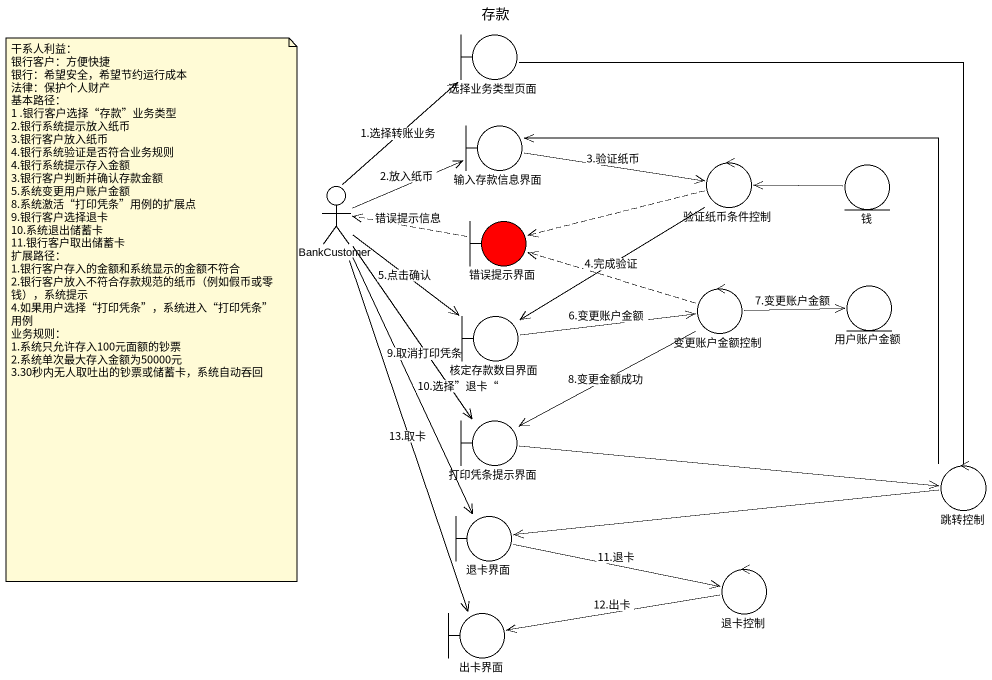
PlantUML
@startuml
title 存款
boundary 选择业务类型页面
boundary 输入存款信息界面
actor BankCustomer
control 验证纸币条件控制
entity 钱
boundary 错误提示界面 #FF0000
boundary 核定存款数目界面
control 变更账户金额控制
entity 用户账户金额
boundary 打印凭条提示界面
control 跳转控制
boundary 退卡界面
control 退卡控制
boundary 出卡界面
选择业务类型页面 -- 跳转控制
输入存款信息界面 -right-> 验证纸币条件控制 : 3.验证纸币
BankCustomer -up-> 选择业务类型页面 : 1.选择转账业务
BankCustomer -right-> 输入存款信息界面 : 2.放入纸币
BankCustomer --> 核定存款数目界面 : 5.点击确认
BankCustomer --> 打印凭条提示界面 : 9.取消打印凭条
BankCustomer --> 退卡界面 : 10.选择”退卡“
BankCustomer --> 出卡界面 : 13.取卡
验证纸币条件控制 .left.> 错误提示界面
验证纸币条件控制 --> 核定存款数目界面 : 4.完成验证
钱 -left-> 验证纸币条件控制
错误提示界面 .left.> BankCustomer : 错误提示信息
核定存款数目界面 -right-> 变更账户金额控制 : 6.变更账户金额
变更账户金额控制 .left.> 错误提示界面
变更账户金额控制 -right-> 用户账户金额 : 7.变更账户金额
变更账户金额控制 -left-> 打印凭条提示界面 : 8.变更金额成功
打印凭条提示界面 -right-> 跳转控制
跳转控制 -up-> 输入存款信息界面
跳转控制 -left-> 退卡界面
退卡界面 -right-> 退卡控制 : 11.退卡
退卡控制 -left-> 出卡界面 : 12.出卡
note as N1
  干系人利益：
  银行客户：方便快捷
  银行：希望安全，希望节约运行成本
  法律：保护个人财产
  基本路径：
  1 .银行客户选择“存款”业务类型
  2.银行系统提示放入纸币
  3.银行客户放入纸币
  4.银行系统验证是否符合业务规则
  4.银行系统提示存入金额
  3.银行客户判断并确认存款金额
  5.系统变更用户账户金额
  8.系统激活“打印凭条”用例的扩展点
  9.银行客户选择退卡
  10.系统退出储蓄卡
  11.银行客户取出储蓄卡
  扩展路径：
  1.银行客户存入的金额和系统显示的金额不符合
  2.银行客户放入不符合存款规范的纸币（例如假币或零钱），系统提示
  4.如果用户选择“打印凭条”，系统进入“打印凭条”用例
  业务规则：
  1.系统只允许存入100元面额的钞票
  2.系统单次最大存入金额为50000元
  3.30秒内无人取吐出的钞票或储蓄卡，系统自动吞回
end note
@enduml
